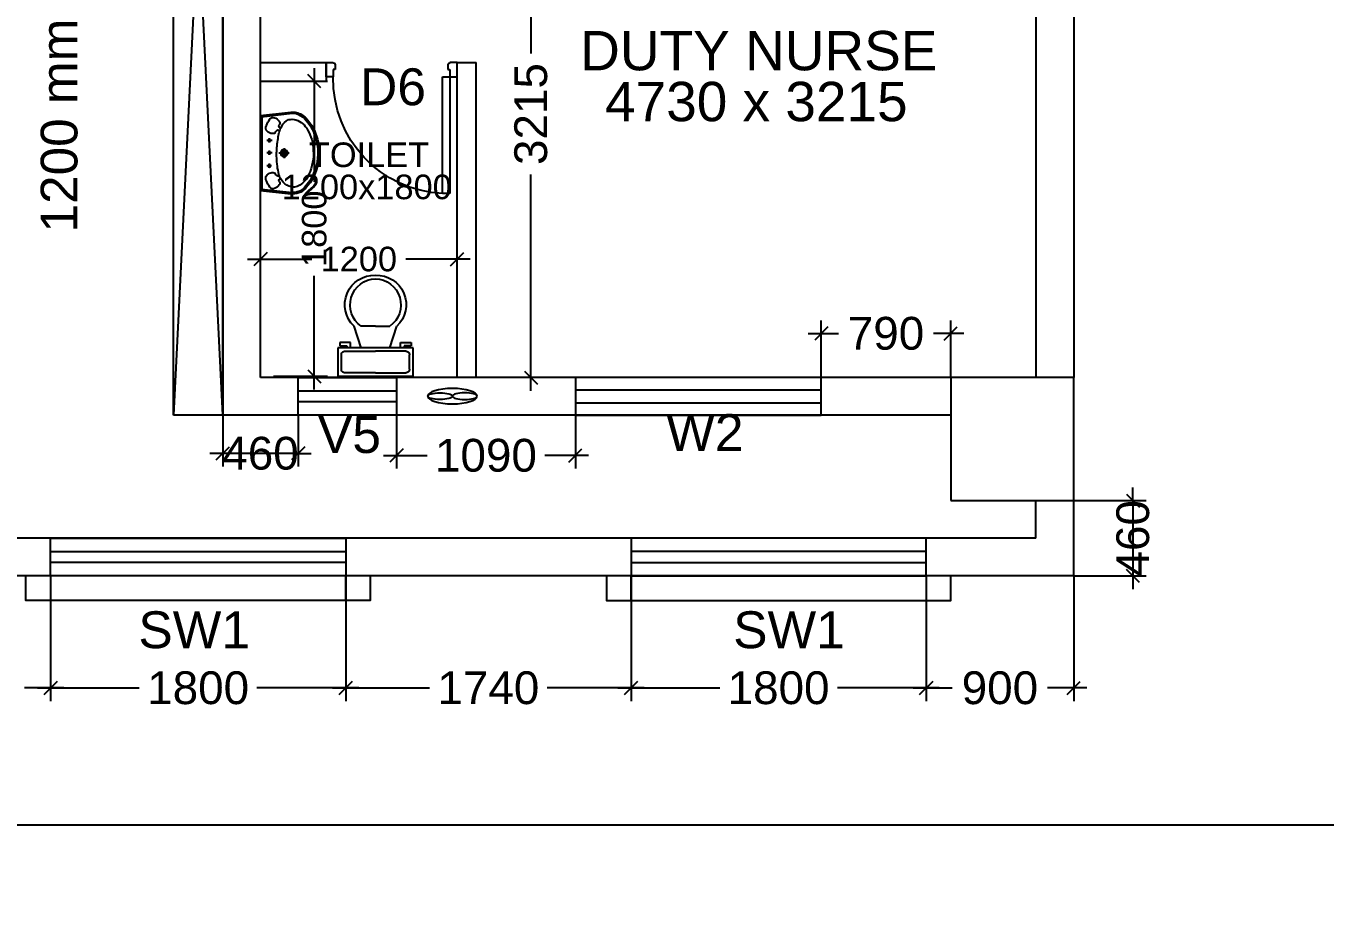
# Model space of a CAD drawing. Extents: x 7620542 to 7843793, y -6476226 to -6093835.
# Drawn here: x 7642149 to 7650078, y -6375462 to -6370101 of the extents above; entities that cross this region are included whole.
import ezdxf
from ezdxf.enums import TextEntityAlignment as Align

# ---------------------------------------------------------------- set-up
doc = ezdxf.new("R2010")
doc.units = 0
doc.header["$LTSCALE"] = 600
doc.header["$MEASUREMENT"] = 0
doc.header["$PDMODE"] = 35
doc.linetypes.add('HIDDEN', pattern=[0.375, 0.25, -0.125])
doc.layers.get('0').update_dxf_attribs({"linetype": 'CONTINUOUS'})
doc.layers.get('Defpoints').update_dxf_attribs({"linetype": 'CONTINUOUS'})
for name, color, linetype in [('DIM-TEXT', 8, 'CONTINUOUS'), ('DOOR', 32, 'CONTINUOUS'), ('Duct', 8, 'CONTINUOUS'), ('Ele Proje.', 7, 'CONTINUOUS'), ('Exaust', 8, 'CONTINUOUS'), ('Fixed Glass', 171, 'CONTINUOUS'), ('joinery', 7, 'CONTINUOUS'), ('LA-column', 3, 'CONTINUOUS'), ('Room Dim', 1, 'CONTINUOUS'), ('TEXT', 6, 'CONTINUOUS'), ('Toi-Euip', 8, 'CONTINUOUS'), ('toi-fix', 46, 'CONTINUOUS'), ('Walls', 7, 'CONTINUOUS'), ('WIN', 151, 'CONTINUOUS'), ('Working Dim', 5, 'CONTINUOUS')]:
    doc.layers.add(name, color=color, linetype=linetype)
doc.styles.add('ari', font='arial.ttf')
doc.styles.add('ARIAL', font='arial.ttf')
doc.styles.add('RT', font='romant.shx')
doc.dimstyles.new('int. dim', dxfattribs={"dimtxt": 450, "dimasz": 80, "dimexe": 80, "dimexo": 0, "dimgap": 70, "dimtad": 0, "dimdec": 0, "dimzin": 12, "dimdsep": 46, "dimtxsty": 'ari', "dimblk": 'OBLIQUE', "dimcen": 2, "dimdle": 80, "dimclrd": 256, "dimclre": 256, "dimclrt": 6, "dimadec": 0, "dimazin": 0, "dimtfac": 1, "dimtdec": 0, "dimtix": 1, "dimtmove": 2, "dimatfit": 3, "dimfxl": 1, "dimtolj": 1, "dimtzin": 0, "dimlwd": -1, "dimlwe": -1, "dimarcsym": 0})
doc.dimstyles.new('TEXT', dxfattribs={"dimscale": 0, "dimtxt": 600, "dimasz": 300, "dimexe": 300, "dimexo": 30, "dimgap": 50, "dimtad": 0, "dimdec": 0, "dimzin": 0, "dimdsep": 46, "dimtxsty": 'RT', "dimblk": 'OBLIQUE', "dimcen": 0.09, "dimdle": 300, "dimclrd": 256, "dimclre": 256, "dimclrt": 170, "dimadec": 0, "dimazin": 0, "dimtfac": 1, "dimtdec": 0, "dimtofl": 0, "dimtmove": 2, "dimatfit": 3, "dimfxl": 1, "dimfrac": 2, "dimtolj": 1, "dimtzin": 0, "dimlwd": -1, "dimlwe": -1, "dimarcsym": 0})

# ---------------------------------------------------------------- blocks, each defined once
blk = doc.blocks.new('A$C153C7E87')
at = {"layer": 'Exaust', "color": 10, "extrusion": (0, 0, -1)}
for centre, major_axis, ratio in [((0, 0), (150.2, 0.1), 0.312125), ((-75.1, 0), (75.1, 0), 0.271389)]:
    blk.add_ellipse(centre, major_axis=major_axis, ratio=ratio, start_param=3.141593, end_param=9.424778, dxfattribs=at)
at = {"layer": 'Exaust', "color": 10}
blk.add_ellipse((75.1, 0), major_axis=(75.1, 0), ratio=0.271389, dxfattribs=at)
blk = doc.blocks.new('1000')
at = {"layer": 'DOOR'}
for p, q in [((0, -100), (0, 0)), ((0, 0), (49.7, 0)), ((49.7, 0), (49.7, -2.2)), ((63.2, -49.5), (49.7, -49.5)), ((49.7, -49.5), (49.7, -100)), ((63.2, -13.5), (61, -13.5)), ((63.2, -13.5), (63.2, -49.5)), ((836.8, -13.5), (836.8, -49.5)), ((836.8, -13.5), (839, -13.5)), ((836.8, -49.5), (850.3, -49.5)), ((850.3, 0), (850.3, -2.2)), ((900, 0), (850.3, 0)), ((850.3, -49.5), (850.3, -100)), ((900, -100), (900, 0)), ((49.7, -100), (0, -100)), ((49.7, -100), (49.7, -900.6)), ((100.2, -100), (49.7, -100)), ((100.2, -900.6), (100.2, -100)), ((850.3, -100), (900, -100)), ((49.7, -900.6), (100.2, -900.6))]:
    blk.add_line(p, q, dxfattribs=at)
for centre, major_axis, start_param, end_param in [((49.7, -13.5), (-7.95, 7.95), 3.926991, 5.497787), ((850.3, -13.5), (7.95, 7.95), 0.785398, 2.356194)]:
    blk.add_ellipse(centre, major_axis=major_axis, ratio=1, start_param=start_param, end_param=end_param, dxfattribs=at)
at = {"layer": 'DOOR', "color": 145}
blk.add_ellipse((64.3, -115.3), major_axis=(-519.7, 589.8), ratio=1, start_param=2.464943, end_param=4.009476, dxfattribs=at)
blk = doc.blocks.new('A$C70ED7303')
at = {"layer": 'toi-fix', "color": 8}
for p, q in [((0, 0), (229, 0)), ((229, 0), (229, -174.4)), ((-229, 0), (0, 0)), ((-229, -174.4), (-229, 0)), ((-207.2, -43.6), (-207.2, -130.8)), ((0, -21.8), (-185.4, -21.8)), ((0, -21.8), (185.4, -21.8)), ((207.2, -43.6), (207.2, -130.8)), ((-185.4, -152.6), (0, -152.6)), ((185.4, -152.6), (0, -152.6)), ((229, -174.4), (-229, -174.4)), ((-218.1, -207.2), (-218.1, -185.4)), ((-218.1, -185.4), (-174.4, -185.4)), ((-152.6, -207.2), (-218.1, -207.2)), ((-174.4, -185.4), (-174.4, -174.4)), ((-152.6, -174.4), (-152.6, -207.2)), ((-87.2, -174.4), (-130.8, -305.3)), ((87.2, -174.4), (130.8, -305.3)), ((152.6, -174.4), (152.6, -207.2)), ((152.6, -207.2), (218.1, -207.2)), ((174.4, -185.4), (174.4, -174.4)), ((218.1, -185.4), (174.4, -185.4)), ((218.1, -207.2), (218.1, -185.4)), ((0, -305.3), (-87.2, -305.3)), ((0, -305.3), (87.2, -305.3))]:
    blk.add_line(p, q, dxfattribs=at)
for centre, major_axis, start_param, end_param in [((-188.1, -40.9), (13.6, -13.6), 2.214297, 4.068888), ((188.1, -40.9), (13.6, -13.6), 0.643501, 2.498091), ((-188.1, -133.6), (-13.6, -13.6), 5.35589, 7.21048), ((188.1, -133.6), (-13.6, -13.6), 0.643501, 2.498091), ((-6.6, -436.2), (-127.6, -127.6), 4.686239, 7.105146), ((4.7, -435.5), (-112.7, -112.7), 4.541602, 7.039318), ((6.6, -436.2), (55.8, -171.6), -0.351019, 2.067888), ((-4.7, -435.5), (-112.7, -112.7), 0.814663, 3.31238)]:
    blk.add_ellipse(centre, major_axis=major_axis, ratio=1, start_param=start_param, end_param=end_param, dxfattribs=at)
blk = doc.blocks.new('A$C1E9F72C1')
at = {"layer": 'Toi-Euip', "color": 8}
for p, q in [((-228.2, 0), (-249, -186.3)), ((-228.2, 0), (228.2, 0)), ((228.2, 0), (249, -186.3)), ((-220.9, -6.6), (-241.8, -193.1)), ((-212.9, -9.7), (208.6, -9.7)), ((-63.8, -54.9), (-90.3, -54.9)), ((-76, -72.5), (-76, -39.7)), ((11.6, -54.9), (-14.9, -54.9)), ((-0.6, -72.5), (-0.6, -39.7)), ((91.5, -54.9), (65.1, -54.9)), ((79.3, -67.3), (79.3, -39.7)), ((220.8, -6.2), (241.8, -193.1)), ((-29.6, -144.6), (31.2, -144.6)), ((0.9, -174.9), (0.9, -113))]:
    blk.add_line(p, q, dxfattribs=at)
for centre, radius in [((-76, -54.9), 6.49), ((-0.6, -54.9), 6.49), ((79.3, -54.9), 6.49), ((0.9, -144.6), 21.7), ((0.9, -144.6), 15.6), ((0.9, -144.6), 11)]:
    blk.add_circle(centre, radius, dxfattribs=at)
for centre, radius, start, end in [((-208.1, 14.7), 24.9, 216.2215, 258.85487), ((207.9, 16.2), 26, 271.42036, 321.25129), ((-196.3, -76.7), 20.9, 116.80905, 207.50919), ((-125, -156.3), 127.2, 109.58641, 129.40175), ((-151.5, -66.7), 34.3, 68.64386, 118.08079), ((-167.5, -75.4), 49.6, 12.80704, 54.9415), ((-150, -73.3), 32.2, 330.07912, 16.03456), ((152.1, -73.3), 32.2, 163.96544, 209.92088), ((169.6, -75.4), 49.6, 125.0585, 167.19296), ((153.6, -66.7), 34.3, 61.91921, 111.35614), ((127.1, -156.3), 127.2, 50.59825, 70.41359), ((198.5, -76.7), 20.9, 332.49081, 63.19095), ((-160.4, -68.2), 57.4, 198.35041, 235.03309), ((-129.4, -204.5), 80.8, 113.61868, 156.30705), ((-181.8, -101.4), 18, 230.4642, 309.53581), ((-164.3, -121.5), 8.67, 53.89261, 133.95969), ((-76.5, -275.6), 168.3, 94.02807, 120.40977), ((-162.9, -122.5), 8.8, 329.67126, 65.48955), ((-131.5, -107.7), 8.62, 142.69611, 276.84736), ((-114.5, -115.3), 27, 106.38602, 151.72849), ((34.9, -905.9), 807.6, 92.47999, 98.77724), ((-3.2, -837.5), 738.4, 84.45177, 89.75687), ((46.1, -400.7), 299, 76.17326, 85.7679), ((102.1, -220), 110.7, 24.97787, 81.97978), ((116.6, -115.3), 27, 28.27151, 73.61398), ((134.9, -107.4), 7.45, 281.31974, 41.70163), ((164.3, -121.7), 7.8, 112.06932, 194.84772), ((166.5, -121.5), 8.67, 46.04031, 126.10739), ((183.9, -101.4), 18, 230.46419, 309.5358), ((162.5, -68.2), 57.4, 304.96691, 341.64959), ((-165.7, -196.5), 84, 173.00409, 196.76082), ((-141.4, -199.1), 106.9, 191.44792, 227.66), ((-163.3, -200.1), 78.8, 174.85979, 213.20886), ((-110.1, -193), 95.5, 167.34537, 194.41456), ((-82.7, -174.7), 127.1, 199.30539, 242.2025), ((136.7, -201.5), 71.5, 327.59194, 23.22206), ((146.7, -197.7), 95.2, 311.91048, 2.7762), ((149.6, -199.6), 100.3, 311.38312, 7.60576), ((-120.4, -183.5), 124.2, 208.78543, 238.15851), ((-15.6, -66.9), 289.4, 226.88006, 256.31993), ((-54.2, -135.8), 202, 229.31459, 253.01061), ((-13.2, -73.3), 249.6, 238.9436, 269.48126), ((4.7, -23.5), 300.1, 266.15461, 294.58929), ((11.5, -60.2), 296.4, 278.97703, 313.61545), ((18.1, -68), 277.7, 292.33265, 313.78267), ((77.5, -165.5), 140.9, 291.68677, 328.13967), ((0.4, -45.6), 305.3, 248.15029, 293.80492), ((-3.9, -83.4), 276.6, 253.14844, 282.86095)]:
    blk.add_arc(centre, radius, start, end, dxfattribs=at)
blk = doc.blocks.new('_Oblique')
at = {"color": 0, "linetype": 'ByBlock', "lineweight": -2}
blk.add_line((-0.5, -0.5), (0.5, 0.5), dxfattribs=at)
blk = doc.blocks.new('*D384')
at = {"layer": 'Defpoints', "color": 0, "transparency": 16777216}
for p in [(7645394, -6369030.5, 7.9), (7645228.7, -6372245.6), (7645394, -6372245.6, 5.1)]:
    blk.add_point(p, dxfattribs=at)
at = {"layer": 'Working Dim', "transparency": 16777216}
for p, q in [((7645228.7, -6368950.5), (7645228.7, -6370268.7)), ((7645394, -6369030.5), (7645148.7, -6369030.5)), ((7645228.7, -6372325.6), (7645228.7, -6371007.3)), ((7645394, -6372245.6), (7645148.7, -6372245.6))]:
    blk.add_line(p, q, dxfattribs=at)
at = {"layer": 'Working Dim', "transparency": 16777216, "xscale": 80, "yscale": 80, "zscale": 80}
for p, rotation in [((7645228.7, -6369030.5), 90), ((7645228.7, -6372245.6), 270)]:
    blk.add_blockref('_Oblique', p, dxfattribs=dict(at, rotation=rotation))
at = {"layer": 'Working Dim', "color": 6, "transparency": 16777216, "insert": (7645228.7, -6370638), "char_height": 200, "attachment_point": 5, "rotation": 90, "style": 'ari'}
blk.add_mtext('\\A1;3215', dxfattribs=at)
blk = doc.blocks.new('*D385')
at = {"layer": 'Defpoints', "color": 0, "transparency": 16777216}
for p in [(7644778.9, -6371523.3), (7643579, -6371823.1, 5.5), (7644778.9, -6371823.1, 3.4)]:
    blk.add_point(p, dxfattribs=at)
at = {"layer": 'Working Dim', "transparency": 16777216}
for p, q in [((7643579, -6371823.1), (7643579, -6371443.3)), ((7644778.9, -6371823.1), (7644778.9, -6371443.3)), ((7643499, -6371523.3), (7643892.3, -6371523.3)), ((7644858.9, -6371523.3), (7644465.6, -6371523.3))]:
    blk.add_line(p, q, dxfattribs=at)
at = {"layer": 'Working Dim', "transparency": 16777216, "xscale": 80, "yscale": 80, "zscale": 80, "rotation": 180}
blk.add_blockref('_Oblique', (7643579, -6371523.3), dxfattribs=at)
at = {"layer": 'Working Dim', "transparency": 16777216, "xscale": 80, "yscale": 80, "zscale": 80}
blk.add_blockref('_Oblique', (7644778.9, -6371523.3), dxfattribs=at)
at = {"layer": 'Working Dim', "color": 6, "transparency": 16777216, "insert": (7644179, -6371523.3), "char_height": 150, "attachment_point": 5, "style": 'ari'}
blk.add_mtext('\\A1;1200', dxfattribs=at)
blk = doc.blocks.new('*D386')
at = {"layer": 'Defpoints', "color": 0, "transparency": 16777216}
for p in [(7643659.3, -6370437.7, 3.4), (7643907.4, -6370437.7), (7643659.3, -6372237.6, 5.1)]:
    blk.add_point(p, dxfattribs=at)
at = {"layer": 'Working Dim', "transparency": 16777216}
for p, q in [((7643907.4, -6370357.7), (7643907.4, -6371051)), ((7643659.3, -6370437.7), (7643987.4, -6370437.7)), ((7643907.4, -6372317.6), (7643907.4, -6371624.3)), ((7643659.3, -6372237.6), (7643987.4, -6372237.6))]:
    blk.add_line(p, q, dxfattribs=at)
at = {"layer": 'Working Dim', "transparency": 16777216, "xscale": 80, "yscale": 80, "zscale": 80}
for p, rotation in [((7643907.4, -6370437.7), 90), ((7643907.4, -6372237.6), 270)]:
    blk.add_blockref('_Oblique', p, dxfattribs=dict(at, rotation=rotation))
at = {"layer": 'Working Dim', "color": 6, "transparency": 16777216, "insert": (7643907.4, -6371337.6), "char_height": 150, "attachment_point": 5, "rotation": 90, "style": 'ari'}
blk.add_mtext('\\A1;1800', dxfattribs=at)
blk = doc.blocks.new('*D840')
at = {"layer": 'Defpoints', "color": 0, "linetype": 'Continuous', "transparency": 16777216}
for p in [(7641399, -6372925.6, -11.2), (7682459.1, -6372925.6, 1), (7641399, -6374973.3)]:
    blk.add_point(p, dxfattribs=at)
at = {"layer": 'DIM-TEXT', "transparency": 16777216}
for p, q in [((7641399, -6372925.6), (7641399, -6375273.3)), ((7682459.1, -6372925.6), (7682459.1, -6375273.3)), ((7641099, -6374973.3), (7653555, -6374973.3)), ((7682759.1, -6374973.3), (7670303, -6374973.3))]:
    blk.add_line(p, q, dxfattribs=at)
at = {"layer": 'DIM-TEXT', "linetype": 'Continuous', "transparency": 16777216, "xscale": 300, "yscale": 300, "zscale": 300, "rotation": 180}
blk.add_blockref('_Oblique', (7641399, -6374973.3), dxfattribs=at)
at = {"layer": 'DIM-TEXT', "linetype": 'Continuous', "transparency": 16777216, "xscale": 300, "yscale": 300, "zscale": 300}
blk.add_blockref('_Oblique', (7682459.1, -6374973.3), dxfattribs=at)
at = {"layer": 'DIM-TEXT', "color": 170, "linetype": 'Continuous', "transparency": 16777216, "insert": (7661929, -6374973.3), "char_height": 750, "attachment_point": 5, "style": 'ari'}
blk.add_mtext('\\A1;{\\H1.067x;PAY ROOMS - 14 Nos. (28 Beds)}', dxfattribs=at)
blk = doc.blocks.new('*D841')
at = {"layer": 'Defpoints', "color": 0, "linetype": 'Continuous', "transparency": 16777216}
for p in [(7641548.8, -6376800.1), (7641548.8, -6377494.5), (7682459.1, -6378104.5, 1)]:
    blk.add_point(p, dxfattribs=at)
at = {"layer": 'DIM-TEXT', "transparency": 16777216}
for p, q in [((7641548.8, -6377494.5), (7641548.8, -6376500.1)), ((7682459.1, -6378104.5), (7682459.1, -6376500.1)), ((7641248.8, -6376800.1), (7650107.9, -6376800.1)), ((7682759.1, -6376800.1), (7673899.9, -6376800.1))]:
    blk.add_line(p, q, dxfattribs=at)
at = {"layer": 'DIM-TEXT', "linetype": 'Continuous', "transparency": 16777216, "xscale": 300, "yscale": 300, "zscale": 300, "rotation": 180}
blk.add_blockref('_Oblique', (7641548.8, -6376800.1), dxfattribs=at)
at = {"layer": 'DIM-TEXT', "linetype": 'Continuous', "transparency": 16777216, "xscale": 300, "yscale": 300, "zscale": 300}
blk.add_blockref('_Oblique', (7682459.1, -6376800.1), dxfattribs=at)
at = {"layer": 'DIM-TEXT', "color": 170, "linetype": 'Continuous', "transparency": 16777216, "insert": (7662003.9, -6376800.1), "char_height": 750, "attachment_point": 5, "style": 'ari'}
blk.add_mtext('\\A1;{\\H1.067X;GENERAL MEDICINE (FEMALE) - ( 30 - Beds )}', dxfattribs=at)
blk = doc.blocks.new('*D1813')
at = {"layer": 'Defpoints', "color": 0, "transparency": 16777216}
for p in [(7646999.6, -6371976.5), (7646999.6, -6372245.5), (7647789.1, -6372245.6)]:
    blk.add_point(p, dxfattribs=at)
at = {"layer": 'Working Dim', "transparency": 16777216}
for p, q in [((7646999.6, -6372245.5), (7646999.6, -6371896.5)), ((7647789.1, -6372245.6), (7647789.1, -6371896.5)), ((7646919.6, -6371976.5), (7647104.6, -6371976.5)), ((7647869.1, -6371976.5), (7647684.1, -6371976.5))]:
    blk.add_line(p, q, dxfattribs=at)
at = {"layer": 'Working Dim', "transparency": 16777216, "xscale": 80, "yscale": 80, "zscale": 80, "rotation": 180}
blk.add_blockref('_Oblique', (7646999.6, -6371976.5), dxfattribs=at)
at = {"layer": 'Working Dim', "transparency": 16777216, "xscale": 80, "yscale": 80, "zscale": 80}
blk.add_blockref('_Oblique', (7647789.1, -6371976.5), dxfattribs=at)
at = {"layer": 'Working Dim', "color": 6, "transparency": 16777216, "insert": (7647394.3, -6371976.5), "char_height": 200, "attachment_point": 5, "style": 'ari'}
blk.add_mtext('\\A1;790', dxfattribs=at)
blk = doc.blocks.new('*D1814')
at = {"layer": 'Defpoints', "color": 0, "transparency": 16777216}
for p in [(7644409, -6372475.6), (7645499.6, -6372475.6), (7644409, -6372720.5)]:
    blk.add_point(p, dxfattribs=at)
at = {"layer": 'Working Dim', "transparency": 16777216}
for p, q in [((7644409, -6372475.6), (7644409, -6372800.5)), ((7645499.6, -6372475.6), (7645499.6, -6372800.5)), ((7644329, -6372720.5), (7644595.4, -6372720.5)), ((7645579.6, -6372720.5), (7645313.2, -6372720.5))]:
    blk.add_line(p, q, dxfattribs=at)
at = {"layer": 'Working Dim', "transparency": 16777216, "xscale": 80, "yscale": 80, "zscale": 80, "rotation": 180}
blk.add_blockref('_Oblique', (7644409, -6372720.5), dxfattribs=at)
at = {"layer": 'Working Dim', "transparency": 16777216, "xscale": 80, "yscale": 80, "zscale": 80}
blk.add_blockref('_Oblique', (7645499.6, -6372720.5), dxfattribs=at)
at = {"layer": 'Working Dim', "color": 6, "transparency": 16777216, "insert": (7644954.3, -6372720.5), "char_height": 200, "attachment_point": 5, "style": 'ari'}
blk.add_mtext('\\A1;1090', dxfattribs=at)
blk = doc.blocks.new('*D1815')
at = {"layer": 'Defpoints', "color": 0, "transparency": 16777216}
for p in [(7643349.4, -6372475.7, 4.4), (7643809, -6372475.6), (7643349.4, -6372708.1)]:
    blk.add_point(p, dxfattribs=at)
at = {"layer": 'Working Dim', "transparency": 16777216}
for p, q in [((7643349.4, -6372475.7), (7643349.4, -6372788.1)), ((7643809, -6372475.6), (7643809, -6372788.1)), ((7643349.4, -6372708.1), (7643269.4, -6372708.1)), ((7643809, -6372708.1), (7643349.4, -6372708.1)), ((7643809, -6372708.1), (7643889, -6372708.1))]:
    blk.add_line(p, q, dxfattribs=at)
at = {"layer": 'Working Dim', "transparency": 16777216, "xscale": 80, "yscale": 80, "zscale": 80}
blk.add_blockref('_Oblique', (7643349.4, -6372708.1), dxfattribs=at)
at = {"layer": 'Working Dim', "transparency": 16777216, "xscale": 80, "yscale": 80, "zscale": 80, "rotation": 180}
blk.add_blockref('_Oblique', (7643809, -6372708.1), dxfattribs=at)
at = {"layer": 'Working Dim', "color": 6, "transparency": 16777216, "insert": (7643579.2, -6372708.1), "char_height": 200, "attachment_point": 5, "style": 'ari'}
blk.add_mtext('\\A1;460', dxfattribs=at)
blk = doc.blocks.new('*D1817')
at = {"layer": 'Defpoints', "color": 0, "transparency": 16777216}
for p in [(7641399, -6373455.6), (7642299, -6373455.6), (7642299, -6374138.6)]:
    blk.add_point(p, dxfattribs=at)
at = {"layer": 'Working Dim', "transparency": 16777216}
for p, q in [((7641399, -6373455.6), (7641399, -6374218.6)), ((7642299, -6373455.6), (7642299, -6374218.6)), ((7641319, -6374138.6), (7641558.4, -6374138.6)), ((7642379, -6374138.6), (7642139.6, -6374138.6))]:
    blk.add_line(p, q, dxfattribs=at)
at = {"layer": 'Working Dim', "transparency": 16777216, "xscale": 80, "yscale": 80, "zscale": 80, "rotation": 180}
blk.add_blockref('_Oblique', (7641399, -6374138.6), dxfattribs=at)
at = {"layer": 'Working Dim', "transparency": 16777216, "xscale": 80, "yscale": 80, "zscale": 80}
blk.add_blockref('_Oblique', (7642299, -6374138.6), dxfattribs=at)
at = {"layer": 'Working Dim', "color": 6, "transparency": 16777216, "insert": (7641849, -6374138.6), "char_height": 200, "attachment_point": 5, "style": 'ari'}
blk.add_mtext('\\A1;900', dxfattribs=at)
blk = doc.blocks.new('*D1818')
at = {"layer": 'Defpoints', "color": 0, "transparency": 16777216}
for p in [(7642299, -6373455.6), (7644099, -6373455.6), (7644099, -6374138.6)]:
    blk.add_point(p, dxfattribs=at)
at = {"layer": 'Working Dim', "transparency": 16777216}
for p, q in [((7642299, -6373455.6), (7642299, -6374218.6)), ((7644099, -6373455.6), (7644099, -6374218.6)), ((7642219, -6374138.6), (7642840.1, -6374138.6)), ((7644179, -6374138.6), (7643557.9, -6374138.6))]:
    blk.add_line(p, q, dxfattribs=at)
at = {"layer": 'Working Dim', "transparency": 16777216, "xscale": 80, "yscale": 80, "zscale": 80, "rotation": 180}
blk.add_blockref('_Oblique', (7642299, -6374138.6), dxfattribs=at)
at = {"layer": 'Working Dim', "transparency": 16777216, "xscale": 80, "yscale": 80, "zscale": 80}
blk.add_blockref('_Oblique', (7644099, -6374138.6), dxfattribs=at)
at = {"layer": 'Working Dim', "color": 6, "transparency": 16777216, "insert": (7643199, -6374138.6), "char_height": 200, "attachment_point": 5, "style": 'ari'}
blk.add_mtext('\\A1;1800', dxfattribs=at)
blk = doc.blocks.new('*D1819')
at = {"layer": 'Defpoints', "color": 0, "transparency": 16777216}
for p in [(7644099, -6373455.6), (7645839.1, -6373455.6), (7645839.1, -6374138.6)]:
    blk.add_point(p, dxfattribs=at)
at = {"layer": 'Working Dim', "transparency": 16777216}
for p, q in [((7644099, -6373455.6), (7644099, -6374218.6)), ((7645839.1, -6373455.6), (7645839.1, -6374218.6)), ((7644019, -6374138.6), (7644610.2, -6374138.6)), ((7645919.1, -6374138.6), (7645328, -6374138.6))]:
    blk.add_line(p, q, dxfattribs=at)
at = {"layer": 'Working Dim', "transparency": 16777216, "xscale": 80, "yscale": 80, "zscale": 80, "rotation": 180}
blk.add_blockref('_Oblique', (7644099, -6374138.6), dxfattribs=at)
at = {"layer": 'Working Dim', "transparency": 16777216, "xscale": 80, "yscale": 80, "zscale": 80}
blk.add_blockref('_Oblique', (7645839.1, -6374138.6), dxfattribs=at)
at = {"layer": 'Working Dim', "color": 6, "transparency": 16777216, "insert": (7644969.1, -6374138.6), "char_height": 200, "attachment_point": 5, "style": 'ari'}
blk.add_mtext('\\A1;1740', dxfattribs=at)
blk = doc.blocks.new('*D1820')
at = {"layer": 'Defpoints', "color": 0, "transparency": 16777216}
for p in [(7645839.1, -6373455.6), (7647639.1, -6373455.6), (7647639.1, -6374138.6)]:
    blk.add_point(p, dxfattribs=at)
at = {"layer": 'Working Dim', "transparency": 16777216}
for p, q in [((7645839.1, -6373455.6), (7645839.1, -6374218.6)), ((7647639.1, -6373455.6), (7647639.1, -6374218.6)), ((7645759.1, -6374138.6), (7646380.3, -6374138.6)), ((7647719.1, -6374138.6), (7647098, -6374138.6))]:
    blk.add_line(p, q, dxfattribs=at)
at = {"layer": 'Working Dim', "transparency": 16777216, "xscale": 80, "yscale": 80, "zscale": 80, "rotation": 180}
blk.add_blockref('_Oblique', (7645839.1, -6374138.6), dxfattribs=at)
at = {"layer": 'Working Dim', "transparency": 16777216, "xscale": 80, "yscale": 80, "zscale": 80}
blk.add_blockref('_Oblique', (7647639.1, -6374138.6), dxfattribs=at)
at = {"layer": 'Working Dim', "color": 6, "transparency": 16777216, "insert": (7646739.1, -6374138.6), "char_height": 200, "attachment_point": 5, "style": 'ari'}
blk.add_mtext('\\A1;1800', dxfattribs=at)
blk = doc.blocks.new('*D1821')
at = {"layer": 'Defpoints', "color": 0, "transparency": 16777216}
for p in [(7647639.1, -6373455.6), (7648539.1, -6373455.6), (7648539.1, -6374138.6)]:
    blk.add_point(p, dxfattribs=at)
at = {"layer": 'Working Dim', "transparency": 16777216}
for p, q in [((7647639.1, -6373455.6), (7647639.1, -6374218.6)), ((7648539.1, -6373455.6), (7648539.1, -6374218.6)), ((7647559.1, -6374138.6), (7647798.5, -6374138.6)), ((7648619.1, -6374138.6), (7648379.7, -6374138.6))]:
    blk.add_line(p, q, dxfattribs=at)
at = {"layer": 'Working Dim', "transparency": 16777216, "xscale": 80, "yscale": 80, "zscale": 80, "rotation": 180}
blk.add_blockref('_Oblique', (7647639.1, -6374138.6), dxfattribs=at)
at = {"layer": 'Working Dim', "transparency": 16777216, "xscale": 80, "yscale": 80, "zscale": 80}
blk.add_blockref('_Oblique', (7648539.1, -6374138.6), dxfattribs=at)
at = {"layer": 'Working Dim', "color": 6, "transparency": 16777216, "insert": (7648089.1, -6374138.6), "char_height": 200, "attachment_point": 5, "style": 'ari'}
blk.add_mtext('\\A1;900', dxfattribs=at)
blk = doc.blocks.new('*D1822')
at = {"layer": 'Defpoints', "color": 0, "transparency": 16777216}
for p in [(7648539.1, -6372995.6), (7648539.1, -6373455.6), (7648900.5, -6373455.6)]:
    blk.add_point(p, dxfattribs=at)
at = {"layer": 'Working Dim', "transparency": 16777216}
for p, q in [((7648900.5, -6372995.6), (7648900.5, -6372915.6)), ((7648539.1, -6372995.6), (7648980.5, -6372995.6)), ((7648900.5, -6372995.6), (7648900.5, -6373455.6)), ((7648539.1, -6373455.6), (7648980.5, -6373455.6)), ((7648900.5, -6373455.6), (7648900.5, -6373535.6))]:
    blk.add_line(p, q, dxfattribs=at)
at = {"layer": 'Working Dim', "transparency": 16777216, "xscale": 80, "yscale": 80, "zscale": 80}
for p, rotation in [((7648900.5, -6372995.6), 270), ((7648900.5, -6373455.6), 90)]:
    blk.add_blockref('_Oblique', p, dxfattribs=dict(at, rotation=rotation))
at = {"layer": 'Working Dim', "color": 6, "transparency": 16777216, "insert": (7648900.5, -6373225.6), "char_height": 200, "attachment_point": 5, "rotation": 90, "style": 'ari'}
blk.add_mtext('\\A1;460', dxfattribs=at)

msp = doc.modelspace()

# ---------------------------------------------------------------- linework, layer by layer
at = {"layer": 'Duct', "color": 8, "linetype": 'HIDDEN', "ltscale": 600}
for p, q in [((7643349.003, -6372475.581, -14.83), (7643049.003, -6366385.581, -14.83)), ((7643349.386, -6366385.581, -9.699), (7643049.386, -6372475.65, -10.383))]:
    msp.add_line(p, q, dxfattribs=at)
at = {"layer": 'Duct', "color": 7, "linetype": 'HIDDEN', "ltscale": 600, "elevation": -10.383}
msp.add_lwpolyline([(7643349.386, -6372475.65), (7643049.386, -6372475.65), (7643049.386, -6366385.581), (7643049.386, -6366385.581), (7643349.386, -6366385.581), (7643349.386, -6366385.581), (7643349.386, -6372475.651), (7643049.386, -6372475.65)], dxfattribs=at)
at = {"layer": 'Ele Proje.', "elevation": -14.83}
for points in [[(7642299.003, -6373455.581), (7642299.003, -6373605.581), (7642149.003, -6373605.581), (7642149.003, -6373455.581)], [(7644249.003, -6373455.581), (7644249.003, -6373605.581), (7644099.003, -6373605.581), (7644099.003, -6373455.581)], [(7645689.139, -6373455.581), (7645689.139, -6373605.581), (7645839.139, -6373605.581), (7645839.139, -6373455.581)], [(7647639.139, -6373455.581), (7647639.139, -6373605.581), (7647789.139, -6373605.581), (7647789.139, -6373455.581)]]:
    msp.add_lwpolyline(points, dxfattribs=at)
at = {"layer": 'Fixed Glass', "elevation": -14.83}
for points in [[(7644099.003, -6373455.581), (7642299.003, -6373455.581), (7642299.003, -6373225.581), (7644099.003, -6373225.581)], [(7645839.139, -6373455.581), (7647639.139, -6373455.581), (7647639.139, -6373225.581), (7645839.139, -6373225.581)], [(7644099.003, -6373374.24), (7642299.003, -6373374.24), (7642299.003, -6373306.922), (7644099.003, -6373306.922)], [(7645839.139, -6373374.24), (7647639.139, -6373374.24), (7647639.139, -6373306.922), (7645839.139, -6373306.922)]]:
    msp.add_lwpolyline(points, close=True, dxfattribs=at)
at = {"layer": 'LA-column', "color": 2, "elevation": -14.83}
msp.add_lwpolyline([(7647789.003, -6372995.366), (7648539.003, -6372995.366), (7648539.003, -6372245.366), (7647789.003, -6372245.366)], close=True, dxfattribs=at)
at = {"layer": 'Walls'}
for p, q in [((7643349.003, -6372475.581, -14.83), (7643349.003, -6364930.537, -14.83)), ((7648539.139, -6367100.633, -14.83), (7648539.139, -6372245.564, -14.83)), ((7643579.003, -6372245.581, -14.83), (7643579.01, -6369030.481, -14.83)), ((7648309.139, -6369235.577, -14.83), (7648309.139, -6372245.581, -14.83)), ((7643579.007, -6370322.671, -14.83), (7643978.914, -6370322.671, -14.83)), ((7643978.914, -6370322.671, -14.83), (7643978.914, -6370437.671, -14.83)), ((7644778.914, -6370322.671, -14.83), (7644893.914, -6370322.671, -14.83)), ((7644778.914, -6372237.676, -14.83), (7644778.914, -6370322.671, -14.83)), ((7644893.914, -6372237.712, -14.83), (7644893.914, -6370322.671, -14.83)), ((7643579.007, -6370437.671, -14.83), (7643978.914, -6370437.671, -14.83)), ((7647789.139, -6372245.581, -14.83), (7643579.003, -6372245.581, -14.83)), ((7647789.139, -6372475.581, -14.83), (7643349.003, -6372475.581, -14.83)), ((7648309.139, -6373225.581, -14.83), (7648309.139, -6372995.581, -14.83)), ((7648539.139, -6373455.598, -14.83), (7648539.139, -6372995.581, -14.83)), ((7648309.139, -6373225.581, -14.83), (7641629.003, -6373225.581, -14.83)), ((7648539.139, -6373455.581, -14.83), (7641399.003, -6373455.581, -14.83))]:
    msp.add_line(p, q, dxfattribs=at)
at = {"layer": 'Walls', "color": 8}
for p, q in [((7644099.003, -6373605.581, -14.83), (7642299.003, -6373605.581, -14.83)), ((7645839.139, -6373605.581, -14.83), (7647639.139, -6373605.581, -14.83))]:
    msp.add_line(p, q, dxfattribs=at)
at = {"layer": 'WIN', "linetype": 'Continuous', "elevation": -14.83}
for points in [[(7644409.003, -6372475.581), (7643809.003, -6372475.581), (7643809.003, -6372245.581), (7644409.003, -6372245.581)], [(7646999.552, -6372475.526), (7646999.552, -6372245.526), (7645499.552, -6372245.526), (7645499.552, -6372475.526)], [(7644409.003, -6372394.24), (7643809.003, -6372394.24), (7643809.003, -6372326.922), (7644409.003, -6372326.922)], [(7646999.552, -6372398.526), (7646999.552, -6372322.526), (7645499.552, -6372322.526), (7645499.552, -6372398.526)]]:
    msp.add_lwpolyline(points, close=True, dxfattribs=at)

# ---------------------------------------------------------------- block references
at = {"layer": 'DOOR', "linetype": 'Continuous', "xscale": -0.8888888861984247, "yscale": 0.8888888880610466, "zscale": 0.8888888888888857, "rotation": 359.9999869132508}
msp.add_blockref('1000', (7644778.914, -6370322.671, -14.83), dxfattribs=at)
at = {"layer": 'Exaust', "linetype": 'Continuous', "rotation": 180}
msp.add_blockref('A$C153C7E87', (7644749.628, -6372358.785, -14.83), dxfattribs=at)
at = {"layer": 'Toi-Euip', "xscale": -1, "rotation": 90}
msp.add_blockref('A$C1E9F72C1', (7643578.468, -6370875.331, -14.83), dxfattribs=at)
at = {"layer": 'toi-fix', "linetype": 'Continuous', "xscale": -1, "rotation": 180.0000131267698}
msp.add_blockref('A$C70ED7303', (7644280.607, -6372237.671, -14.827), dxfattribs=at)

# ---------------------------------------------------------------- texts
at = {"layer": 'joinery', "style": 'ari'}
for s, p in [('D6', (7644387.709, -6370584.3, -14.83)), ('V5', (7644121.903, -6372705.396, -14.83)), ('W2', (7646289.578, -6372693.033, -14.83)), ('SW1', (7643174.849, -6373895.996, -14.83)), ('SW1', (7646802.706, -6373895.996, -14.83))]:
    msp.add_text(s, height=225, dxfattribs=at).set_placement(p, align=Align.CENTER)
at = {"layer": 'Room Dim', "style": 'ARIAL'}
for s, height, p in [('4730 x 3215', 240, (7646603.525, -6370681.499, -14.83)), ('1200x1800', 150, (7644227.161, -6371157.394, -14.83))]:
    msp.add_text(s, height=height, dxfattribs=at).set_placement(p, align=Align.CENTER)
at = {"layer": 'TEXT', "color": 7, "style": 'ARIAL'}
msp.add_text('1200 mmm WIDE SERVICE CORRIDOR', height=224, rotation=90, dxfattribs=at).set_placement((7642462.861, -6368500.391, -14.83), align=Align.CENTER)
for s, height, p in [('DUTY NURSE', 240, (7646618.592, -6370371.136, -14.83)), ('TOILET', 150, (7644241.243, -6370961.358, -14.83))]:
    msp.add_text(s, height=height, dxfattribs=at).set_placement(p, align=Align.CENTER)

# ---------------------------------------------------------------- dimensions: what is measured, and where the dimension line sits
at = {"layer": 'DIM-TEXT', "linetype": 'Continuous'}
for base, p1, p2, text, picture, middle in [((7641399.003, -6374973.331, -3.621), (7682459.053, -6372925.615, -2.59), (7641399.003, -6372925.594, -14.83), '{\\H1.067x;PAY ROOMS - 14 Nos. (28 Beds)}', '*D840', (7661929.028, -6374973.331, -3.621)), ((7641548.823, -6376800.12, -14.83), (7682459.053, -6378104.514, -13.799), (7641548.823, -6377494.464, -14.83), '{\\H1.067X;GENERAL MEDICINE (FEMALE) - ( 30 - Beds )}', '*D841', (7662003.938, -6376800.12, -14.83))]:
    dim = msp.add_linear_dim(base=base, p1=p1, p2=p2, text=text, dimstyle='TEXT', override={"dimscale": 1, "dimtxt": 750, "dimexo": 0, "dimtxsty": 'ari'}, dxfattribs=at)
    dim.commit()
    dim.dimension.update_dxf_attribs({"geometry": picture, "text_midpoint": middle})
at = {"layer": 'Working Dim'}
for base, p1, p2, override, picture, middle in [((7645228.696, -6372245.581, -14.83), (7645393.987, -6369030.46, -6.958), (7645393.987, -6372245.581, -9.699), {"dimtxt": 200}, '*D384', (7645228.696, -6370638.021, -14.83)), ((7643907.448, -6370437.671, -14.83), (7643659.285, -6372237.581, -9.699), (7643659.286, -6370437.671, -11.393), {"dimtxt": 150}, '*D386', (7643907.448, -6371337.626, -14.83)), ((7648900.474, -6373455.581, -14.83), (7648539.139, -6372995.581, -14.83), (7648539.139, -6373455.581, -14.83), {"dimtxt": 200, "dimarcsym": 1}, '*D1822', (7648900.474, -6373225.581, -14.83))]:
    dim = msp.add_linear_dim(base=base, p1=p1, p2=p2, angle=90, dimstyle='int. dim', override=override, dxfattribs=at)
    dim.commit()
    dim.dimension.update_dxf_attribs({"geometry": picture, "text_midpoint": middle})
for base, p1, p2, override, picture, middle in [((7644778.914, -6371523.287, -14.83), (7643579.004, -6371823.092, -9.326), (7644778.914, -6371823.092, -11.393), {"dimtxt": 150}, '*D385', (7644178.959, -6371523.287, -14.83)), ((7646999.552, -6371976.453, -14.83), (7647789.139, -6372245.581, -14.83), (7646999.552, -6372245.526, -14.83), {"dimtxt": 200, "dimarcsym": 1}, '*D1813', (7647394.345, -6371976.453, -14.83)), ((7643349.386, -6372708.068, -14.83), (7643809.003, -6372475.581, -14.83), (7643349.386, -6372475.651, -10.383), {"dimtxt": 200, "dimarcsym": 1}, '*D1815', (7643579.195, -6372708.068, -14.83)), ((7642299.003, -6374138.645, -14.83), (7641399.004, -6373455.581, -14.83), (7642299.003, -6373455.581, -14.83), {"dimtxt": 200, "dimarcsym": 1}, '*D1817', (7641849.004, -6374138.645, -14.83)), ((7644099.003, -6374138.645, -14.83), (7642299.003, -6373455.581, -14.83), (7644099.003, -6373455.581, -14.83), {"dimtxt": 200, "dimarcsym": 1}, '*D1818', (7643199.003, -6374138.645, -14.83)), ((7645839.139, -6374138.645, -14.83), (7644099.003, -6373455.581, -14.83), (7645839.139, -6373455.581, -14.83), {"dimtxt": 200, "dimarcsym": 1}, '*D1819', (7644969.071, -6374138.645, -14.83)), ((7647639.139, -6374138.645, -14.83), (7645839.139, -6373455.581, -14.83), (7647639.139, -6373455.581, -14.83), {"dimtxt": 200, "dimarcsym": 1}, '*D1820', (7646739.139, -6374138.645, -14.83)), ((7648539.139, -6374138.645, -14.83), (7647639.139, -6373455.581, -14.83), (7648539.139, -6373455.598, -14.83), {"dimtxt": 200, "dimarcsym": 1}, '*D1821', (7648089.139, -6374138.645, -14.83))]:
    dim = msp.add_linear_dim(base=base, p1=p1, p2=p2, dimstyle='int. dim', override=override, dxfattribs=at)
    dim.commit()
    dim.dimension.update_dxf_attribs({"geometry": picture, "text_midpoint": middle})
dim = msp.add_linear_dim(base=(7644409.003, -6372720.459, -14.83), p1=(7645499.552, -6372475.581, -14.83), p2=(7644409.003, -6372475.581, -14.83), text='1090', dimstyle='int. dim', override={"dimtxt": 200, "dimarcsym": 1}, dxfattribs=at)
dim.commit()
dim.dimension.update_dxf_attribs({"geometry": '*D1814', "text_midpoint": (7644954.278, -6372720.459, -14.83)})

doc.saveas('drawing.dxf')
